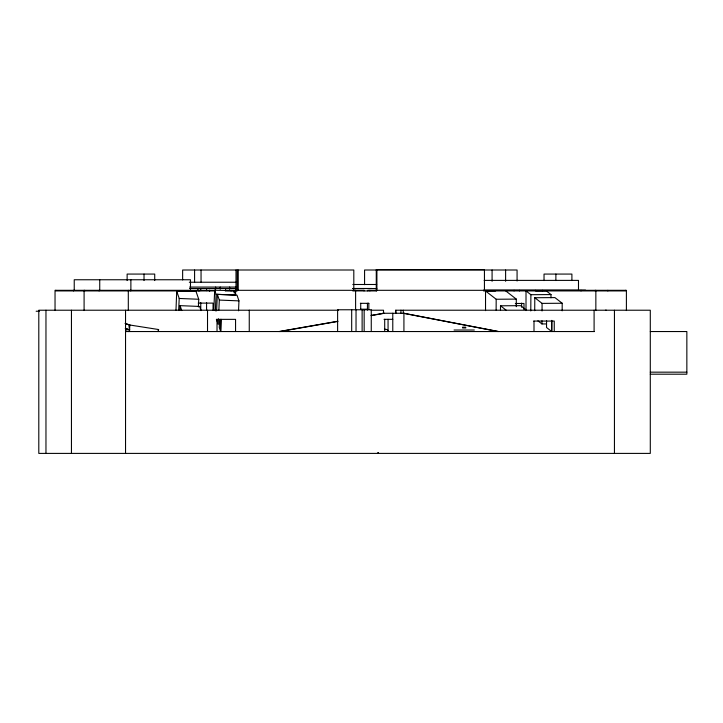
<?xml version="1.0" encoding="UTF-8"?>
<svg xmlns="http://www.w3.org/2000/svg" width="723" height="723" viewBox="0 0 723 723"><rect width="100%" height="100%" fill="white"/><g stroke="black" fill="none" stroke-linecap="round" stroke-linejoin="round"><path stroke-width="1.08" d="M495.607 290.926L485.54 290.989L485.531 310.646M496.123 310.077L496.186 299.25L485.54 290.989M500.479 310.149L500.506 305.802L520.641 305.675L526.525 310.248M516.258 306.697L516.303 299.114L505.748 290.926M530.79 310.944L530.89 294.704L526.01 290.926L526.01 310.574M534.713 310.727L534.794 297.731L554.912 297.596L562.205 303.253L562.16 310.836M546.425 323.931L541.961 323.958L541.979 320.714M542.042 310.971L542.087 303.389L534.794 297.731M546.57 320.795L546.525 327.501L551.739 331.541L551.803 320.361M550.989 297.822L551.007 294.568L546.217 290.854L536.15 290.926M175.978 310.122L176.728 291.233L195.951 291.233L198.744 299.259L198.4 306.95M178.662 310.547L179.205 298.463L176.728 291.233M179.873 310.122L180.072 305.648L199.62 306.444L201.048 310.637M213.8 310.131L214.686 290.221L234.198 290.637L235.734 295.12L216.087 294.315L214.686 290.221M215.346 310.908L216.087 294.315M216.62 310.899L217.352 294.342L236.999 295.138L238.961 300.876L238.527 310.818M218.482 318.843L218.238 324.365L216.602 319.584M218.879 310.013L219.322 300.081L217.352 294.342M219.638 319.674L219.286 327.447L220.687 331.541L221.229 319.358M234.098 292.851L234.198 290.637M157.921 331.541L158.599 329.534L158.337 331.541M129.227 331.541L129.598 329.58L128.766 331.541L125.495 330.773M278.933 331.541L337.903 321.238M371.279 315.409L383.515 313.267L383.515 310.221L371.107 310.221M279.873 331.541L337.722 321.437M371.107 315.599L384.455 313.267M129.534 331.541L129.797 324.943L125.63 323.868M530.89 294.704L551.007 294.568M496.186 299.25L516.303 299.114M542.087 303.389L562.205 303.253M484.148 280.388L578.49 280.388L578.49 290.303M189.327 282.232L236.34 282.232M352.806 284.491L376.692 284.491M189.643 287.067L236.358 287.067M189.489 288.486L235.689 288.486M352.887 288.486L371.749 288.486M352.716 288.531L376.819 288.531M483.651 290.158L585.54 290.158M215.4 290.312L55.038 290.312L55.038 310.565M225.233 290.312L364.021 290.312L364.021 290.926L363.976 290.312M215.273 290.926L55.843 290.926L55.843 290.312M225.269 290.926L237.198 290.926L237.198 270.004M352.77 290.926L376.656 290.926M483.56 290.926L625.594 290.926L625.594 290.312M198.192 303.109L213.059 303.109L213.05 310.221M368.829 309.435L368.829 303.344L367.429 303.344L367.429 310.104M515.336 303.47L523.985 303.47L523.985 309.561M360.596 309.2L367.655 309.2M338.391 310.221L38.798 310.221L38.798 453.402L650.293 453.402L650.293 310.221L395.671 310.221L395.671 313.267M36.15 311.233L39.349 311.233M382.747 313.267L404.302 313.267M216.331 319.358L235.562 319.358L235.562 331.541M384.021 319.322L392.779 319.322M533.719 321.066L554.252 321.066L554.252 331.541M128.622 326.95L129.534 326.95L129.281 324.808L125.016 323.344M462.539 327.194L465.829 327.194M462.539 327.953L465.829 327.953M454.044 330.022L474.324 330.022M125.54 331.541L594.496 331.541M650.293 331.541L686.85 331.541L686.85 374.198L650.293 374.198M650.293 372.164L686.85 372.164M360.334 303.317L368.829 303.344M179.205 298.463L198.744 299.259M219.322 300.081L238.961 300.876M129.39 324.943L158.599 329.534M498.734 331.541L403.922 313.267L403.922 331.541M498.093 331.541L403.28 313.267L403.28 310.221M384.392 329.01L387.284 329.679L388.477 330.926M125.233 328.558L129.598 329.58M125.865 328.811L129.137 329.58M537.912 320.822L541.961 323.958M500.506 305.802L506.353 310.339M180.072 305.648L181.753 310.556M626.398 310.565L626.398 290.312L367.799 290.312L367.799 290.926M614.442 310.221L614.442 453.402M607.853 290.312L607.853 290.926M606.362 310.221L605.449 310.221M595.851 290.312L595.851 310.565M595.21 290.312L595.21 290.926M594.098 310.221L594.098 331.541M581.021 290.312L581.021 290.926M571.902 280.569L571.902 274.071L544.03 274.071L544.03 280.569M555.879 274.071L555.879 280.569M551.739 321.066L551.739 331.541M542.395 290.312L542.395 290.926M535.327 290.312L535.327 290.926M533.999 321.066L533.999 331.541M521.626 303.109L521.626 307.176M519.376 290.312L519.43 290.926M517.072 281.012L517.072 270.004L364.573 270.004L364.573 284.672M516.394 303.47L516.394 305.684M514.089 290.312L514.044 290.926M505.612 270.004L505.612 281.292M492.083 270.004L492.083 281.292M484.437 290.312L484.437 269.598L376.267 269.598L376.267 290.926M400.931 310.221L400.931 313.267M395.833 310.221L395.833 313.267M392.779 313.267L392.779 331.541M388.061 319.322L388.061 331.541M384.699 319.322L384.699 331.541M378.246 452.526L378.246 453.402M377.849 452.752L377.849 453.402M376.9 269.598L376.9 290.312M371.261 331.541L371.261 309.769L337.614 309.769L337.614 331.541M369.905 290.312L369.905 290.926M364.157 309.769L364.157 331.541M362.124 309.769L362.124 331.541M360.714 303.308L360.714 309.399M356.032 309.769L356.032 331.541M355.608 290.312L355.608 309.435M355.544 290.312L355.544 290.926M353.809 290.312L353.809 270.004L182.639 270.004L182.639 279.918M351.685 309.769L351.685 331.541M249.254 310.221L249.254 331.541M238.238 270.004L238.238 290.312M235.996 270.004L235.996 290.926M235.617 290.312L235.617 294.812M235.418 290.312L235.418 290.926M231.044 290.312L231.044 290.926M229.643 287.067L229.643 289.263M225.54 288.486L225.54 290.655M220.687 319.358L220.687 331.541M220.208 287.067L220.208 289.263M217.017 319.358L217.017 331.541M215.635 287.067L215.635 289.263M209.787 290.312L209.787 290.926M209.48 290.312L209.48 290.926M207.519 310.221L207.519 331.541M206.57 288.486L206.57 290.655M206.57 302.566L206.57 310.149M201.048 270.004L201.048 282.422M200.768 288.486L200.768 290.655M200.768 302.566L200.768 310.149M199.15 290.312L199.15 290.926M198.834 290.312L198.834 290.926M197.876 288.486L197.876 290.655M194.586 270.004L194.586 282.422M190.483 290.312L190.483 279.756L74.234 279.756L74.234 290.312M154.722 280.569L154.722 274.071L127.131 274.071L127.131 280.569M144.022 274.071L144.022 280.569M130.881 279.756L130.881 290.312M130.773 290.312L130.773 290.926M128.305 290.312L128.305 310.565M125.54 310.221L125.54 453.402M99.738 279.756L99.738 290.312M99.087 290.312L99.087 290.926M84.754 290.312L84.754 290.926M84.094 290.312L84.094 310.565M73.43 290.312L73.43 290.926M71.45 310.221L71.45 453.402M45.965 310.221L45.965 453.402M129.281 324.808L128.784 324.943L129.797 324.943L129.281 324.808"/></g></svg>
